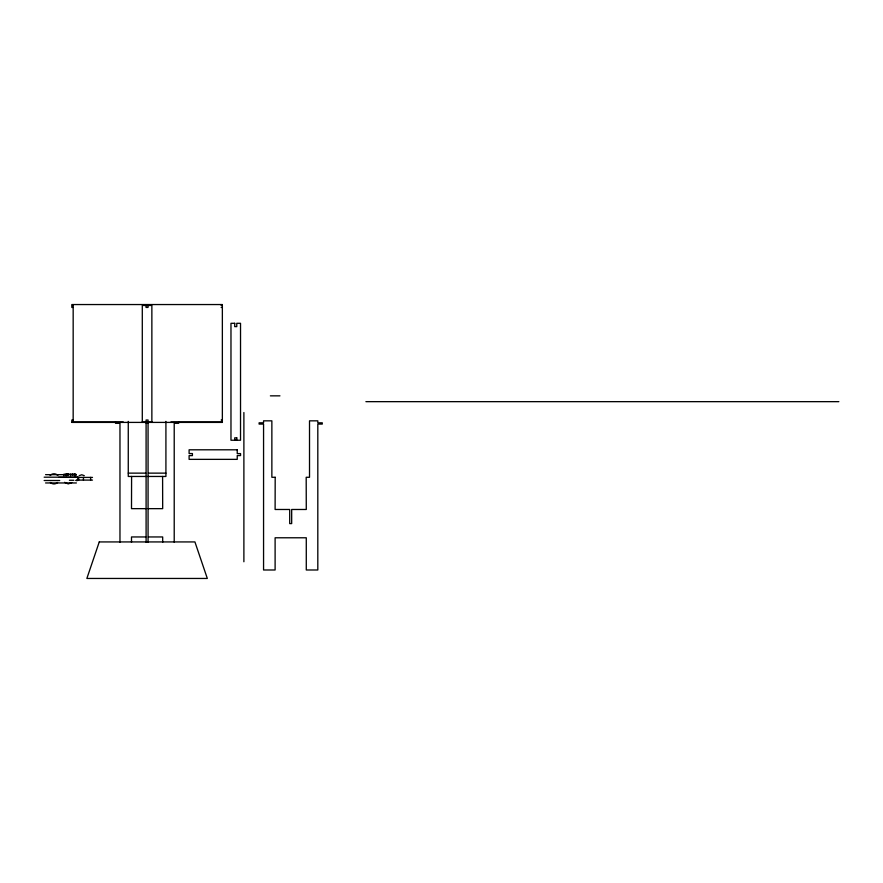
<?xml version="1.0" encoding="UTF-8"?>
<svg xmlns="http://www.w3.org/2000/svg" width="883" height="883" viewBox="0 0 883 883"><rect width="100%" height="100%" fill="white"/><g stroke="black" fill="none" stroke-linecap="round" stroke-linejoin="round"><path stroke-width="1.32" d="M131.589 476.456L131.501 508.652L146.103 508.652M75.508 475.705L75.695 474.193L63.918 474.193L63.918 475.705M75.695 475.705L75.695 474.193M77.693 480.407L76.004 480.418M79.161 475.672L81.733 474.767L84.304 475.672M71.733 482.604L68.245 483.917L64.602 482.328M65.408 474.679L67.914 473.785M76.633 480.573L77.196 480.573M58.62 477.328L77.759 477.372M73.841 480.275L69.415 480.253M71.832 304.547L222.361 304.547M73.024 305.463L71.832 305.463L71.832 307.439L73.024 307.439M221.158 305.463L222.361 305.463L222.361 422.405L71.832 422.405M221.158 307.439L222.361 307.439M270.386 395.849L279.944 395.849M365.904 401.655L838.85 401.655M73.024 420.01L71.832 420.01L71.832 421.986L123.289 421.986M221.158 420.01L222.361 420.01M146.103 421.82L148.079 421.82M142.295 421.986L151.865 421.986M170.894 421.986L222.361 421.986M146.103 423.078L148.079 423.078M128.267 473.133L145.75 473.133M148.432 473.133L165.916 473.133M45.574 474.657L76.402 474.657M146.446 476.456L128.267 476.456L128.267 421.39M147.748 476.456L165.916 476.456L165.916 421.39M44.15 477.195L75.927 477.195M76.711 477.195L77.748 477.383M77.285 477.405L92.494 477.405M77.263 480.098L92.494 480.098M44.15 480.507L59.702 480.507M45.574 482.957L76.402 482.957M148.079 508.652L162.682 508.652L162.593 476.456M145.794 536.952L131.501 536.952L131.501 542.317M148.388 536.952L162.682 536.952L162.682 542.317M76.104 480.286L77.472 480.308M76.865 477.372L77.45 477.383M243.885 412.527L243.885 561.765M178.675 421.986L178.675 423.244L174.216 423.244L174.216 542.184M151.865 422.405L151.865 305.463L142.295 305.463L142.295 422.405M148.024 305.463L148.024 307.439L146.048 307.439L146.092 305.463M148.079 542.239L148.068 420.01L146.092 420.01L146.103 542.239M119.967 542.184L119.967 423.244L115.507 423.244L115.507 421.986M90.607 477.405L90.607 480.098M83.444 477.405L83.444 480.098M78.521 477.405L78.631 480.098M78.41 477.405L78.41 480.098M78.201 477.405L78.201 480.098M74.669 474.193L74.669 475.705M74.404 474.193L74.404 475.705M73.168 305.463L73.168 422.405M72.936 474.193L72.936 474.944M72.34 474.193L72.34 474.944M70.651 474.193L70.651 475.705M67.836 474.193L67.836 475.319M67.704 474.193L67.704 475.451M67.185 474.193L67.185 474.944M66.7 474.193L66.7 475.451M66.291 474.193L66.291 474.944M66.104 474.193L66.104 475.705M57.572 482.482A5.099 5.099 0 0 1 50.397 482.482M50.121 475.518A5.099 5.099 0 0 1 57.848 475.518M275.187 477.284L275.11 509.48L289.701 509.48L289.701 523.597L291.677 523.597L291.677 509.48L306.28 509.48L306.191 477.284L309.514 477.284L309.514 420.838L317.814 420.838L317.814 422.814L322.273 422.814L322.273 424.083L317.814 424.083L317.814 569.988L306.28 569.988L306.28 537.78L275.11 537.78L275.11 569.988L263.564 569.988L263.564 424.083L259.105 424.083L259.105 422.814L263.564 422.814L263.564 420.838L271.865 420.838L271.865 477.284L275.187 477.284M99.26 541.93L86.865 578.453L207.317 578.453L194.922 541.93L99.26 541.93M234.723 323.299L230.971 323.299L230.971 440.242L240.529 440.242L240.529 323.299L236.776 323.299L236.776 326.622L234.723 326.622L234.723 323.299M236.776 437.847L234.723 437.847L234.723 439.822L236.776 439.822L236.776 437.847M237.24 449.8L189.105 449.8L189.105 453.553L192.417 453.553L192.417 455.606L189.105 455.606L189.105 459.359L237.24 459.359L237.24 455.573L240.562 455.573L240.562 453.597L237.24 453.597L237.24 449.8"/></g></svg>
